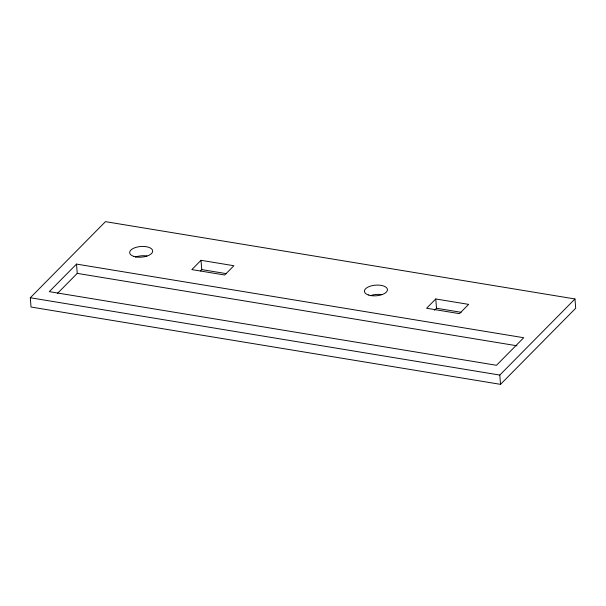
<?xml version="1.0" encoding="UTF-8"?>
<svg xmlns="http://www.w3.org/2000/svg" width="606" height="606" viewBox="0 0 606 606"><rect width="100%" height="100%" fill="white"/><g stroke="black" fill="none" stroke-linecap="round" stroke-linejoin="round"><path stroke-width="0.91" d="M30.3 297.758L105.474 221.652L574.973 298.963L575.7 308.242L500.526 384.348L31.027 307.037L30.3 297.758L499.798 375.061L574.973 298.963M76.515 264.095L49.298 291.645L496.496 365.282L523.713 337.724L76.515 264.095L77.242 273.374L57.335 293.539M201.018 260.315L191.852 269.594L224.712 275.01L233.886 265.731L201.018 260.315L201.745 269.602L200.442 270.927M435.767 298.97L426.601 308.249L459.462 313.658L468.635 304.379L435.767 298.97L436.494 308.249L434.532 310.242M201.745 269.602L226.394 273.654M436.494 308.249L461.143 312.31M77.242 273.374L516.971 345.784M499.798 375.061L500.526 384.348M370.228 295.713A11.544 5.333 -4.5 0 1 381.719 294.63M135.479 257.065A11.544 5.333 -4.5 0 1 146.97 255.982M368.372 294.963A11.544 5.333 -4.5 0 0 387.242 290.789A11.544 5.333 -4.5 0 0 372.19 285.646A11.544 5.333 -4.5 0 0 368.372 294.963M133.623 256.315A11.544 5.333 -4.5 0 0 152.492 252.134A11.544 5.333 -4.5 0 0 137.441 246.99A11.544 5.333 -4.5 0 0 133.623 256.315"/></g></svg>
